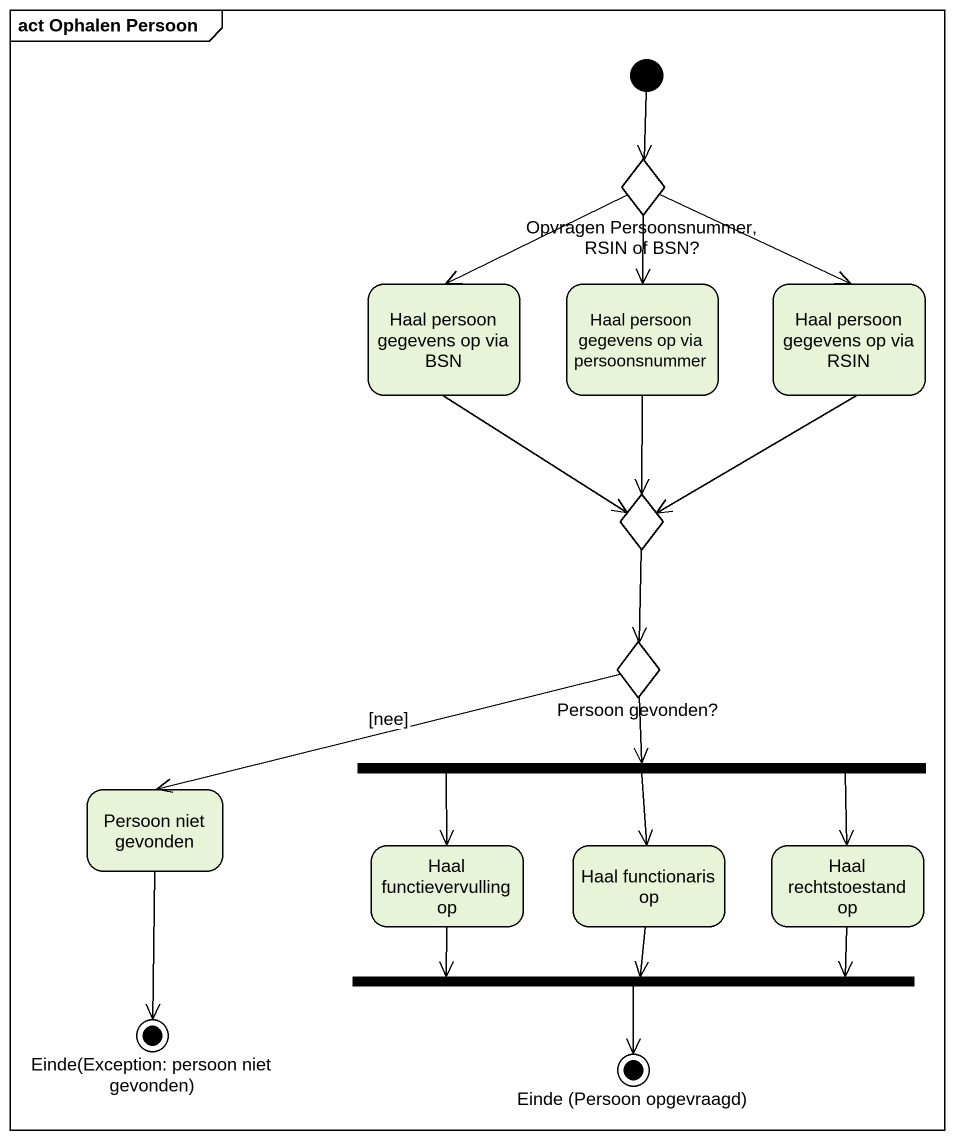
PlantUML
@startuml
mainframe act Ophalen Persoon
hide empty description
state "Opvragen Persoonsnummer, RSIN of BSN?" as Opvragen_Persoonsnummer <<choice>>
state "Haal persoon gegevens op via BSN" as Haal_persoon_gegevens_op
state "Haal persoon gegevens op via persoonsnummer" as Haal_persoon_gegevens_op_2
state "Haal persoon gegevens op via RSIN" as Haal_persoon_gegevens_op_3
state choice1 <<choice>>
state "Persoon gevonden?" as Persoon_gevonden <<choice>>
state "Persoon niet gevonden" as Persoon_niet_gevonden
state fork1 <<fork>>
state "Haal functievervulling op" as Haal_functievervulling_op
state "Haal functionaris op" as Haal_functionaris_op
state "Haal rechtstoestand op" as Haal_rechtstoestand_op
state "Einde(Exception: persoon niet gevonden)" as Einde_Exception_persoon <<end>>
state fork2 <<join>>
state "Einde (Persoon opgevraagd)" as Einde_Persoon_opgevraagd <<end>>
[*] --> Opvragen_Persoonsnummer
Opvragen_Persoonsnummer --> Haal_persoon_gegevens_op
Opvragen_Persoonsnummer --> Haal_persoon_gegevens_op_2
Opvragen_Persoonsnummer --> Haal_persoon_gegevens_op_3
Haal_persoon_gegevens_op --> choice1
Haal_persoon_gegevens_op_2 --> choice1
Haal_persoon_gegevens_op_3 --> choice1
choice1 --> Persoon_gevonden
Persoon_gevonden -left-> Persoon_niet_gevonden : [nee]
Persoon_gevonden --> fork1
Persoon_niet_gevonden --> Einde_Exception_persoon
fork1 --> Haal_functievervulling_op
fork1 --> Haal_functionaris_op
fork1 -right-> Haal_rechtstoestand_op
Haal_functievervulling_op -right-> fork2
Haal_functionaris_op --> fork2
Haal_rechtstoestand_op -left-> fork2
fork2 --> Einde_Persoon_opgevraagd
@enduml
